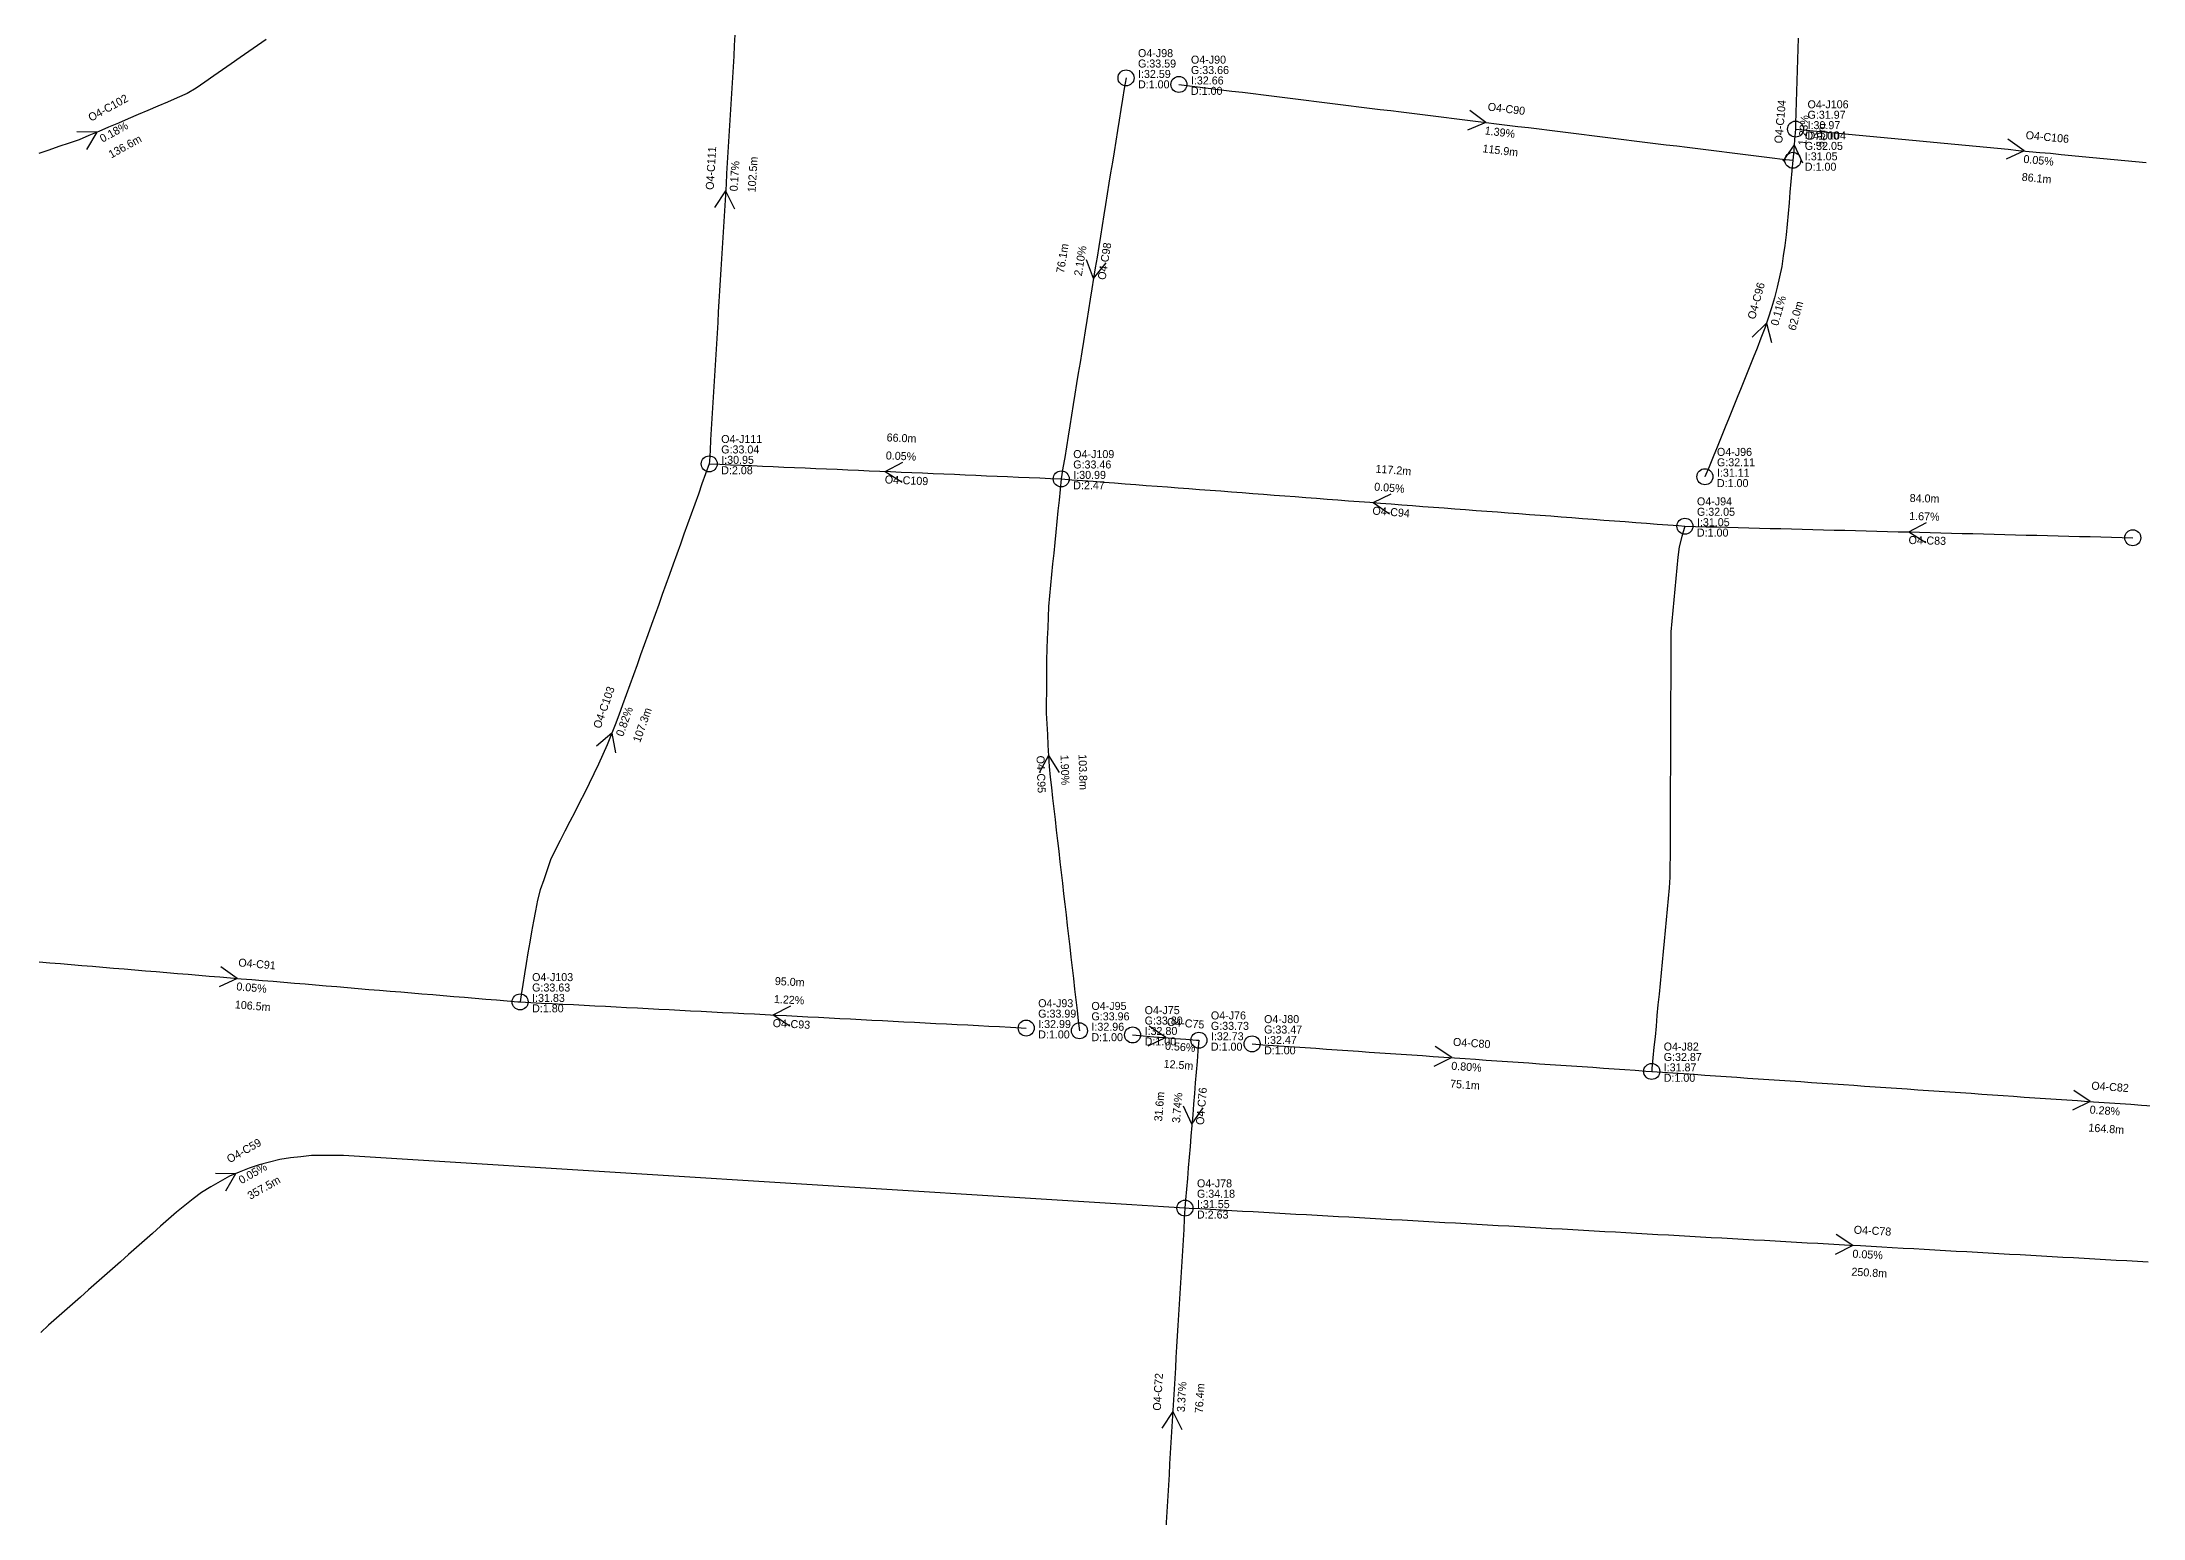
# Model space of a CAD drawing. Header units: metres. Extents: x 607160 to 610559, y 2613470 to 2618337.
# Drawn here: x 608780.5 to 609174.3, y 2616126.6 to 2616403 of the extents above; entities that cross this region are included whole.
import ezdxf

# ---------------------------------------------------------------- set-up
doc = ezdxf.new("R2010")
doc.units = ezdxf.units.M
for name, color, linetype in [('SW-DRAIN-LABELS', 3, 'Continuous'), ('SW-DRAIN-ORPHAN', 8, 'Continuous'), ('SW-DRAIN-SUB-04', 4, 'Continuous'), ('SW-JUNCTIONS', 7, 'Continuous')]:
    doc.layers.add(name, color=color, linetype=linetype)

msp = doc.modelspace()

# ---------------------------------------------------------------- linework, layer by layer
at = {"layer": 'SW-DRAIN-ORPHAN'}
for points in [[(609109.65, 2616403.76), (609109.59, 2616401.76), (609109.54, 2616399.76), (609109.48, 2616397.76), (609109.42, 2616395.76), (609109.37, 2616393.76), (609109.31, 2616391.77), (609109.25, 2616389.77), (609109.19, 2616387.77), (609109.17, 2616386.73)], [(609088.44, 2616312.35), (609087.87, 2616310.44), (609087.33, 2616308.51), (609087.13, 2616306.52), (609086.94, 2616304.53), (609086.74, 2616302.54), (609086.55, 2616300.55), (609086.35, 2616298.56), (609086.16, 2616296.57), (609085.96, 2616294.58), (609085.81, 2616292.59), (609085.81, 2616290.59), (609085.8, 2616288.59), (609085.79, 2616286.59), (609085.78, 2616284.59), (609085.77, 2616282.59), (609085.76, 2616280.59), (609085.76, 2616278.59), (609085.75, 2616276.59), (609085.74, 2616274.59), (609085.73, 2616272.59), (609085.72, 2616270.59), (609085.72, 2616268.59), (609085.71, 2616266.59), (609085.7, 2616264.59), (609085.69, 2616262.59), (609085.68, 2616260.59), (609085.68, 2616258.59), (609085.67, 2616256.59), (609085.66, 2616254.59), (609085.65, 2616252.59), (609085.64, 2616250.59), (609085.63, 2616248.59), (609085.63, 2616246.59), (609085.46, 2616244.59), (609085.27, 2616242.6), (609085.09, 2616240.61), (609084.9, 2616238.62), (609084.71, 2616236.63), (609084.52, 2616234.64), (609084.33, 2616232.65), (609084.15, 2616230.66), (609083.96, 2616228.67), (609083.77, 2616226.67), (609083.58, 2616224.68), (609083.39, 2616222.69), (609083.2, 2616220.7), (609083.02, 2616218.71), (609082.83, 2616216.72), (609082.64, 2616214.73), (609082.45, 2616212.74), (609082.26, 2616210.75), (609082.21, 2616210.22)]]:
    msp.add_lwpolyline(points, dxfattribs=at)
at = {"layer": 'SW-DRAIN-SUB-04'}
for p, q in [((609051.13, 2616387.99), (609047.68, 2616386.53)), ((609051.13, 2616387.99), (609048.14, 2616390.25)), ((608790.77, 2616386.14), (608787.03, 2616386.22)), ((608790.77, 2616386.14), (608788.83, 2616382.94)), ((609108.91, 2616383.81), (609106.76, 2616380.74)), ((609108.91, 2616383.81), (609110.5, 2616380.41)), ((609152.04, 2616382.66), (609148.63, 2616381.1)), ((609152.04, 2616382.66), (609148.98, 2616384.84)), ((608908.64, 2616375.19), (608906.57, 2616372.06)), ((608908.64, 2616375.19), (608910.31, 2616371.83)), ((608977.61, 2616358.77), (608976.27, 2616362.27)), ((608977.61, 2616358.77), (608979.98, 2616361.67)), ((609103.74, 2616350.39), (609101.06, 2616347.76)), ((609103.74, 2616350.39), (609104.68, 2616346.76)), ((608938.55, 2616322.62), (608941.87, 2616324.36)), ((608938.55, 2616322.62), (608941.71, 2616320.61)), ((609029.99, 2616316.78), (609033.37, 2616318.41)), ((609029.99, 2616316.78), (609033.08, 2616314.67)), ((609130.4, 2616311.27), (609133.7, 2616313.06)), ((609130.4, 2616311.27), (609133.6, 2616309.31)), ((608887.3, 2616273.58), (608884.46, 2616271.13)), ((608887.3, 2616273.58), (608887.99, 2616269.89)), ((608969.15, 2616269.42), (608967.38, 2616266.12)), ((608969.15, 2616269.42), (608971.13, 2616266.24)), ((608817.08, 2616227.65), (608814, 2616229.79)), ((608817.08, 2616227.65), (608813.69, 2616226.05)), ((608917.54, 2616220.79), (608920.88, 2616222.49)), ((608917.54, 2616220.79), (608920.69, 2616218.75)), ((608991.13, 2616216.54), (608988.04, 2616218.67)), ((608991.13, 2616216.54), (608987.74, 2616214.93)), ((609044.76, 2616212.79), (609041.65, 2616214.88)), ((609044.76, 2616212.79), (609041.39, 2616211.14)), ((609164.42, 2616204.58), (609161.31, 2616206.67)), ((608996.03, 2616200.33), (608994.43, 2616203.72)), ((608996.03, 2616200.33), (608998.17, 2616203.41)), ((609164.42, 2616204.58), (609161.05, 2616202.93)), ((608816.78, 2616191.03), (608813.03, 2616191.06)), ((608816.78, 2616191.03), (608814.87, 2616187.8)), ((609119.93, 2616177.59), (609116.79, 2616179.64)), ((609119.93, 2616177.59), (609116.58, 2616175.9)), ((608992.45, 2616146.5), (608990.38, 2616143.37)), ((608992.45, 2616146.5), (608994.12, 2616143.14))]:
    msp.add_line(p, q, dxfattribs=at)
for points in [[(608822.55, 2616403.53), (608820.91, 2616402.4), (608819.27, 2616401.26), (608817.62, 2616400.12), (608815.98, 2616398.98), (608814.33, 2616397.84), (608812.69, 2616396.7), (608811.05, 2616395.56), (608809.4, 2616394.43), (608807.7, 2616393.38), (608805.87, 2616392.59), (608804.03, 2616391.81), (608802.19, 2616391.02), (608800.35, 2616390.24), (608798.51, 2616389.45), (608796.67, 2616388.66), (608794.83, 2616387.88), (608792.99, 2616387.09), (608791.15, 2616386.31), (608789.31, 2616385.52), (608787.48, 2616384.73), (608785.58, 2616384.09), (608783.69, 2616383.45), (608781.79, 2616382.8), (608779.9, 2616382.16)], [(608910.39, 2616404.38), (608910.27, 2616402.39), (608910.15, 2616400.39), (608910.03, 2616398.39), (608909.91, 2616396.4), (608909.79, 2616394.4), (608909.67, 2616392.41), (608909.55, 2616390.41), (608909.43, 2616388.41), (608909.31, 2616386.42), (608909.19, 2616384.42), (608909.07, 2616382.42), (608908.95, 2616380.43), (608908.83, 2616378.43), (608908.71, 2616376.43), (608908.59, 2616374.44), (608908.47, 2616372.44), (608908.35, 2616370.45), (608908.23, 2616368.45), (608908.11, 2616366.45), (608907.99, 2616364.46), (608907.87, 2616362.46), (608907.75, 2616360.46), (608907.63, 2616358.47), (608907.51, 2616356.47), (608907.39, 2616354.47), (608907.27, 2616352.48), (608907.15, 2616350.48), (608907.03, 2616348.49), (608906.91, 2616346.49), (608906.79, 2616344.49), (608906.67, 2616342.5), (608906.55, 2616340.5), (608906.43, 2616338.5), (608906.31, 2616336.51), (608906.19, 2616334.51), (608906.07, 2616332.51), (608905.95, 2616330.52), (608905.83, 2616328.52), (608905.71, 2616326.52), (608905.59, 2616324.53), (608905.56, 2616324.03)], [(608983.68, 2616396.32), (608983.36, 2616394.35), (608983.04, 2616392.37), (608982.72, 2616390.4), (608982.4, 2616388.42), (608982.08, 2616386.45), (608981.76, 2616384.48), (608981.44, 2616382.5), (608981.12, 2616380.53), (608980.8, 2616378.55), (608980.49, 2616376.58), (608980.17, 2616374.6), (608979.85, 2616372.63), (608979.53, 2616370.65), (608979.21, 2616368.68), (608978.89, 2616366.71), (608978.57, 2616364.73), (608978.25, 2616362.76), (608977.93, 2616360.78), (608977.61, 2616358.81), (608977.3, 2616356.83), (608976.98, 2616354.86), (608976.66, 2616352.88), (608976.34, 2616350.91), (608976.02, 2616348.94), (608975.7, 2616346.96), (608975.38, 2616344.99), (608975.06, 2616343.01), (608974.74, 2616341.04), (608974.42, 2616339.06), (608974.1, 2616337.09), (608973.79, 2616335.12), (608973.47, 2616333.14), (608973.15, 2616331.17), (608972.83, 2616329.19), (608972.51, 2616327.22), (608972.19, 2616325.24), (608971.87, 2616323.27), (608971.54, 2616321.21)], [(608993.6, 2616395.1), (608993.6, 2616395.1), (608995.59, 2616394.85), (608997.57, 2616394.61), (608999.56, 2616394.36), (609001.54, 2616394.12), (609003.53, 2616393.87), (609005.51, 2616393.63), (609007.5, 2616393.38), (609009.48, 2616393.14), (609011.47, 2616392.89), (609013.45, 2616392.65), (609015.44, 2616392.4), (609017.42, 2616392.16), (609019.4, 2616391.91), (609021.39, 2616391.67), (609023.37, 2616391.42), (609025.36, 2616391.18), (609027.34, 2616390.93), (609029.33, 2616390.69), (609031.31, 2616390.44), (609033.3, 2616390.2), (609035.28, 2616389.95), (609037.27, 2616389.71), (609039.25, 2616389.46), (609041.24, 2616389.22), (609043.22, 2616388.97), (609045.21, 2616388.72), (609047.19, 2616388.48), (609049.18, 2616388.23), (609051.16, 2616387.99), (609053.15, 2616387.74), (609055.13, 2616387.5), (609057.12, 2616387.25), (609059.1, 2616387.01), (609061.09, 2616386.76), (609063.07, 2616386.52), (609065.06, 2616386.27), (609067.04, 2616386.03), (609069.03, 2616385.78), (609071.01, 2616385.54), (609073, 2616385.29), (609074.98, 2616385.05), (609076.97, 2616384.8), (609078.95, 2616384.56), (609080.94, 2616384.31), (609082.92, 2616384.07), (609084.91, 2616383.82), (609086.89, 2616383.58), (609088.88, 2616383.33), (609090.86, 2616383.09), (609092.85, 2616382.84), (609094.83, 2616382.6), (609096.82, 2616382.35), (609098.8, 2616382.11), (609100.79, 2616381.86), (609102.77, 2616381.62), (609104.76, 2616381.37), (609106.74, 2616381.13), (609108.66, 2616380.89)], [(609109.17, 2616386.73), (609108.99, 2616384.74), (609108.82, 2616382.75), (609108.66, 2616380.89)], [(609109.17, 2616386.73), (609111.16, 2616386.54), (609113.15, 2616386.35), (609115.14, 2616386.16), (609117.13, 2616385.98), (609119.12, 2616385.79), (609121.11, 2616385.6), (609123.1, 2616385.41), (609125.09, 2616385.22), (609127.08, 2616385.03), (609129.08, 2616384.84), (609131.07, 2616384.65), (609133.06, 2616384.46), (609135.05, 2616384.27), (609137.04, 2616384.09), (609139.03, 2616383.9), (609141.02, 2616383.71), (609143.01, 2616383.52), (609145, 2616383.33), (609147, 2616383.14), (609148.99, 2616382.95), (609150.98, 2616382.76), (609152.97, 2616382.57), (609154.96, 2616382.38), (609156.95, 2616382.2), (609158.94, 2616382.01), (609160.93, 2616381.82), (609162.92, 2616381.63), (609164.91, 2616381.44), (609166.91, 2616381.25), (609168.9, 2616381.06), (609170.89, 2616380.87), (609172.88, 2616380.68), (609174.87, 2616380.5)], [(609108.66, 2616380.89), (609108.48, 2616378.9), (609108.31, 2616376.91), (609108.13, 2616374.91), (609107.96, 2616372.92), (609107.78, 2616370.93), (609107.61, 2616368.94), (609107.43, 2616366.95), (609107.18, 2616364.96), (609106.87, 2616362.99), (609106.57, 2616361.01), (609106.15, 2616359.05), (609105.7, 2616357.11), (609105.25, 2616355.16), (609104.65, 2616353.25), (609104.05, 2616351.34), (609103.43, 2616349.44), (609102.69, 2616347.58), (609101.96, 2616345.72), (609101.21, 2616343.86), (609100.46, 2616342.01), (609099.71, 2616340.16), (609098.96, 2616338.3), (609098.21, 2616336.45), (609097.46, 2616334.6), (609096.7, 2616332.74), (609095.95, 2616330.89), (609095.2, 2616329.04), (609094.45, 2616327.18), (609093.7, 2616325.33), (609092.95, 2616323.48), (609092.19, 2616321.62), (609092.19, 2616321.62)], [(608905.56, 2616324.03), (608904.88, 2616322.15), (608904.2, 2616320.26), (608903.53, 2616318.38), (608902.85, 2616316.5), (608902.18, 2616314.62), (608901.5, 2616312.74), (608900.82, 2616310.85), (608900.15, 2616308.97), (608899.47, 2616307.09), (608898.79, 2616305.21), (608898.12, 2616303.32), (608897.44, 2616301.44), (608896.77, 2616299.56), (608896.09, 2616297.68), (608895.41, 2616295.8), (608894.74, 2616293.91), (608894.06, 2616292.03), (608893.39, 2616290.15), (608892.71, 2616288.27), (608892.03, 2616286.38), (608891.36, 2616284.5), (608890.68, 2616282.62), (608890.01, 2616280.74), (608889.33, 2616278.86), (608888.65, 2616276.97), (608887.93, 2616275.11), (608887.17, 2616273.26), (608886.41, 2616271.41), (608885.64, 2616269.56), (608884.79, 2616267.75), (608883.94, 2616265.94), (608883.09, 2616264.13), (608882.2, 2616262.34), (608881.28, 2616260.57), (608880.36, 2616258.79), (608879.44, 2616257.01), (608878.52, 2616255.24), (608877.6, 2616253.46), (608876.68, 2616251.69), (608875.82, 2616249.88), (608875.18, 2616247.99), (608874.54, 2616246.1), (608873.89, 2616244.2), (608873.36, 2616242.28), (608872.99, 2616240.31), (608872.62, 2616238.35), (608872.25, 2616236.38), (608871.91, 2616234.41), (608871.59, 2616232.44), (608871.28, 2616230.46), (608870.96, 2616228.49), (608870.64, 2616226.51), (608870.33, 2616224.54), (608870.12, 2616223.23)], [(608905.56, 2616324.03), (608907.55, 2616323.94), (608909.55, 2616323.86), (608911.55, 2616323.77), (608913.55, 2616323.69), (608915.55, 2616323.6), (608917.54, 2616323.52), (608919.54, 2616323.43), (608921.54, 2616323.35), (608923.54, 2616323.26), (608925.54, 2616323.18), (608927.54, 2616323.09), (608929.53, 2616323.01), (608931.53, 2616322.92), (608933.53, 2616322.84), (608935.53, 2616322.75), (608937.53, 2616322.66), (608939.52, 2616322.58), (608941.52, 2616322.49), (608943.52, 2616322.41), (608945.52, 2616322.32), (608947.52, 2616322.24), (608949.52, 2616322.15), (608951.51, 2616322.07), (608953.51, 2616321.98), (608955.51, 2616321.9), (608957.51, 2616321.81), (608959.51, 2616321.73), (608961.5, 2616321.64), (608963.5, 2616321.56), (608965.5, 2616321.47), (608967.5, 2616321.38), (608969.5, 2616321.3), (608971.54, 2616321.21)], [(608971.54, 2616321.21), (608971.34, 2616319.22), (608971.14, 2616317.23), (608970.93, 2616315.24), (608970.73, 2616313.25), (608970.53, 2616311.26), (608970.33, 2616309.27), (608970.13, 2616307.28), (608969.93, 2616305.29), (608969.72, 2616303.3), (608969.52, 2616301.31), (608969.32, 2616299.32), (608969.18, 2616297.33), (608969.09, 2616295.33), (608969.01, 2616293.33), (608968.92, 2616291.34), (608968.83, 2616289.34), (608968.77, 2616287.34), (608968.76, 2616285.34), (608968.76, 2616283.34), (608968.75, 2616281.34), (608968.74, 2616279.34), (608968.74, 2616277.34), (608968.84, 2616275.34), (608968.95, 2616273.34), (608969.05, 2616271.35), (608969.16, 2616269.35), (608969.26, 2616267.35), (608969.46, 2616265.36), (608969.69, 2616263.38), (608969.92, 2616261.39), (608970.15, 2616259.4), (608970.38, 2616257.42), (608970.61, 2616255.43), (608970.84, 2616253.44), (608971.07, 2616251.46), (608971.3, 2616249.47), (608971.53, 2616247.48), (608971.76, 2616245.5), (608971.99, 2616243.51), (608972.22, 2616241.52), (608972.45, 2616239.54), (608972.68, 2616237.55), (608972.91, 2616235.56), (608973.13, 2616233.58), (608973.36, 2616231.59), (608973.59, 2616229.6), (608973.82, 2616227.62), (608974.05, 2616225.63), (608974.28, 2616223.64), (608974.51, 2616221.65), (608974.74, 2616219.67), (608974.95, 2616217.83)], [(608971.54, 2616321.21), (608973.53, 2616321.06), (608975.53, 2616320.91), (608977.52, 2616320.76), (608979.52, 2616320.61), (608981.51, 2616320.46), (608983.51, 2616320.31), (608985.5, 2616320.15), (608987.49, 2616320), (608989.49, 2616319.85), (608991.48, 2616319.7), (608993.48, 2616319.55), (608995.47, 2616319.4), (608997.47, 2616319.25), (608999.46, 2616319.1), (609001.45, 2616318.95), (609003.45, 2616318.79), (609005.44, 2616318.64), (609007.44, 2616318.49), (609009.43, 2616318.34), (609011.43, 2616318.19), (609013.42, 2616318.04), (609015.41, 2616317.89), (609017.41, 2616317.74), (609019.4, 2616317.59), (609021.4, 2616317.43), (609023.39, 2616317.28), (609025.38, 2616317.13), (609027.38, 2616316.98), (609029.37, 2616316.83), (609031.37, 2616316.68), (609033.36, 2616316.53), (609035.36, 2616316.38), (609037.35, 2616316.23), (609039.34, 2616316.07), (609041.34, 2616315.92), (609043.33, 2616315.77), (609045.33, 2616315.62), (609047.32, 2616315.47), (609049.32, 2616315.32), (609051.31, 2616315.17), (609053.3, 2616315.02), (609055.3, 2616314.87), (609057.29, 2616314.71), (609059.29, 2616314.56), (609061.28, 2616314.41), (609063.28, 2616314.26), (609065.27, 2616314.11), (609067.26, 2616313.96), (609069.26, 2616313.81), (609071.25, 2616313.66), (609073.25, 2616313.51), (609075.24, 2616313.35), (609077.24, 2616313.2), (609079.23, 2616313.05), (609081.22, 2616312.9), (609083.22, 2616312.75), (609085.21, 2616312.6), (609087.21, 2616312.45), (609088.44, 2616312.35)], [(609088.44, 2616312.35), (609090.43, 2616312.3), (609092.43, 2616312.25), (609094.43, 2616312.2), (609096.43, 2616312.15), (609098.43, 2616312.1), (609100.43, 2616312.04), (609102.43, 2616311.99), (609104.43, 2616311.94), (609106.43, 2616311.89), (609108.43, 2616311.84), (609110.43, 2616311.79), (609112.43, 2616311.73), (609114.43, 2616311.68), (609116.43, 2616311.63), (609118.43, 2616311.58), (609120.42, 2616311.53), (609122.42, 2616311.47), (609124.42, 2616311.42), (609126.42, 2616311.37), (609128.42, 2616311.32), (609130.42, 2616311.27), (609132.42, 2616311.22), (609134.42, 2616311.16), (609136.42, 2616311.11), (609138.42, 2616311.06), (609140.42, 2616311.01), (609142.42, 2616310.96), (609144.42, 2616310.91), (609146.42, 2616310.85), (609148.42, 2616310.8), (609150.41, 2616310.75), (609152.41, 2616310.7), (609154.41, 2616310.65), (609156.41, 2616310.59), (609158.41, 2616310.54), (609160.41, 2616310.49), (609162.41, 2616310.44), (609164.41, 2616310.39), (609166.41, 2616310.34), (609168.41, 2616310.28), (609170.41, 2616310.23), (609172.37, 2616310.18)], [(608779.98, 2616230.74), (608781.97, 2616230.57), (608783.97, 2616230.41), (608785.96, 2616230.24), (608787.95, 2616230.07), (608789.95, 2616229.91), (608791.94, 2616229.74), (608793.93, 2616229.58), (608795.93, 2616229.41), (608797.92, 2616229.24), (608799.91, 2616229.08), (608801.9, 2616228.91), (608803.9, 2616228.75), (608805.89, 2616228.58), (608807.88, 2616228.41), (608809.88, 2616228.25), (608811.87, 2616228.08), (608813.86, 2616227.92), (608815.86, 2616227.75), (608817.85, 2616227.58), (608819.84, 2616227.42), (608821.84, 2616227.25), (608823.83, 2616227.09), (608825.82, 2616226.92), (608827.81, 2616226.76), (608829.81, 2616226.59), (608831.8, 2616226.42), (608833.79, 2616226.26), (608835.79, 2616226.09), (608837.78, 2616225.93), (608839.77, 2616225.76), (608841.77, 2616225.59), (608843.76, 2616225.43), (608845.75, 2616225.26), (608847.75, 2616225.1), (608849.74, 2616224.93), (608851.73, 2616224.76), (608853.73, 2616224.6), (608855.72, 2616224.43), (608857.71, 2616224.27), (608859.7, 2616224.1), (608861.7, 2616223.94), (608863.69, 2616223.77), (608865.68, 2616223.6), (608867.68, 2616223.44), (608869.67, 2616223.27), (608870.12, 2616223.23)], [(608870.12, 2616223.23), (608872.12, 2616223.13), (608874.11, 2616223.03), (608876.11, 2616222.93), (608878.11, 2616222.82), (608880.11, 2616222.72), (608882.1, 2616222.62), (608884.1, 2616222.51), (608886.1, 2616222.41), (608888.1, 2616222.31), (608890.09, 2616222.2), (608892.09, 2616222.1), (608894.09, 2616222), (608896.09, 2616221.9), (608898.08, 2616221.79), (608900.08, 2616221.69), (608902.08, 2616221.59), (608904.07, 2616221.48), (608906.07, 2616221.38), (608908.07, 2616221.28), (608910.07, 2616221.17), (608912.06, 2616221.07), (608914.06, 2616220.97), (608916.06, 2616220.87), (608918.06, 2616220.76), (608920.05, 2616220.66), (608922.05, 2616220.56), (608924.05, 2616220.45), (608926.05, 2616220.35), (608928.04, 2616220.25), (608930.04, 2616220.14), (608932.04, 2616220.04), (608934.03, 2616219.94), (608936.03, 2616219.84), (608938.03, 2616219.73), (608940.03, 2616219.63), (608942.02, 2616219.53), (608944.02, 2616219.42), (608946.02, 2616219.32), (608948.02, 2616219.22), (608950.01, 2616219.11), (608952.01, 2616219.01), (608954.01, 2616218.91), (608956.01, 2616218.81), (608958, 2616218.7), (608960, 2616218.6), (608962, 2616218.5), (608964, 2616218.39), (608964.97, 2616218.34)], [(608984.92, 2616217.04), (608984.92, 2616217.04), (608986.92, 2616216.88), (608988.91, 2616216.72), (608990.9, 2616216.56), (608992.9, 2616216.4), (608994.89, 2616216.24), (608996.89, 2616216.08), (608997.34, 2616216.05)], [(608997.34, 2616216.05), (608997.17, 2616214.05), (608997.01, 2616212.06), (608996.84, 2616210.07), (608996.67, 2616208.07), (608996.51, 2616206.08), (608996.34, 2616204.09), (608996.18, 2616202.1), (608996.01, 2616200.1), (608995.85, 2616198.11), (608995.68, 2616196.12), (608995.52, 2616194.12), (608995.35, 2616192.13), (608995.19, 2616190.14), (608995.02, 2616188.14), (608994.85, 2616186.15), (608994.73, 2616184.6)], [(609007.31, 2616215.36), (609007.31, 2616215.36), (609009.31, 2616215.22), (609011.3, 2616215.09), (609013.3, 2616214.95), (609015.29, 2616214.81), (609017.29, 2616214.68), (609019.28, 2616214.54), (609021.28, 2616214.4), (609023.28, 2616214.27), (609025.27, 2616214.13), (609027.27, 2616213.99), (609029.26, 2616213.85), (609031.26, 2616213.72), (609033.25, 2616213.58), (609035.25, 2616213.44), (609037.24, 2616213.31), (609039.24, 2616213.17), (609041.23, 2616213.03), (609043.23, 2616212.89), (609045.22, 2616212.76), (609047.22, 2616212.62), (609049.21, 2616212.48), (609051.21, 2616212.35), (609053.2, 2616212.21), (609055.2, 2616212.07), (609057.2, 2616211.94), (609059.19, 2616211.8), (609061.19, 2616211.66), (609063.18, 2616211.52), (609065.18, 2616211.39), (609067.17, 2616211.25), (609069.17, 2616211.11), (609071.16, 2616210.98), (609073.16, 2616210.84), (609075.15, 2616210.7), (609077.15, 2616210.56), (609079.14, 2616210.43), (609081.14, 2616210.29), (609082.21, 2616210.22)], [(609082.21, 2616210.22), (609084.21, 2616210.08), (609086.2, 2616209.94), (609088.2, 2616209.81), (609090.19, 2616209.67), (609092.19, 2616209.53), (609094.19, 2616209.39), (609096.18, 2616209.26), (609098.18, 2616209.12), (609100.17, 2616208.98), (609102.17, 2616208.85), (609104.16, 2616208.71), (609106.16, 2616208.57), (609108.15, 2616208.44), (609110.15, 2616208.3), (609112.14, 2616208.16), (609114.14, 2616208.03), (609116.13, 2616207.89), (609118.13, 2616207.75), (609120.12, 2616207.62), (609122.12, 2616207.48), (609124.12, 2616207.34), (609126.11, 2616207.2), (609128.11, 2616207.07), (609130.1, 2616206.93), (609132.1, 2616206.79), (609134.09, 2616206.66), (609136.09, 2616206.52), (609138.08, 2616206.38), (609140.08, 2616206.25), (609142.07, 2616206.11), (609144.07, 2616205.97), (609146.06, 2616205.84), (609148.06, 2616205.7), (609150.05, 2616205.56), (609152.05, 2616205.42), (609154.04, 2616205.29), (609156.04, 2616205.15), (609158.04, 2616205.01), (609160.03, 2616204.88), (609162.03, 2616204.74), (609164.02, 2616204.6), (609166.02, 2616204.47), (609168.01, 2616204.33), (609170.01, 2616204.19), (609172, 2616204.06), (609174, 2616203.92), (609175.99, 2616203.78)], [(608994.73, 2616184.6), (608992.73, 2616184.73), (608990.73, 2616184.85), (608988.74, 2616184.98), (608986.74, 2616185.1), (608984.75, 2616185.23), (608982.75, 2616185.35), (608980.75, 2616185.48), (608978.76, 2616185.6), (608976.76, 2616185.73), (608974.77, 2616185.85), (608972.77, 2616185.98), (608970.77, 2616186.1), (608968.78, 2616186.23), (608966.78, 2616186.35), (608964.78, 2616186.48), (608962.79, 2616186.6), (608960.79, 2616186.73), (608958.8, 2616186.85), (608956.8, 2616186.98), (608954.8, 2616187.1), (608952.81, 2616187.23), (608950.81, 2616187.35), (608948.82, 2616187.48), (608946.82, 2616187.6), (608944.82, 2616187.73), (608942.83, 2616187.85), (608940.83, 2616187.98), (608938.84, 2616188.1), (608936.84, 2616188.23), (608934.84, 2616188.35), (608932.85, 2616188.48), (608930.85, 2616188.6), (608928.86, 2616188.73), (608926.86, 2616188.85), (608924.86, 2616188.98), (608922.87, 2616189.1), (608920.87, 2616189.23), (608918.87, 2616189.35), (608916.88, 2616189.48), (608914.88, 2616189.6), (608912.89, 2616189.73), (608910.89, 2616189.85), (608908.89, 2616189.98), (608906.9, 2616190.1), (608904.9, 2616190.23), (608902.91, 2616190.35), (608900.91, 2616190.48), (608898.91, 2616190.6), (608896.92, 2616190.73), (608894.92, 2616190.85), (608892.93, 2616190.98), (608890.93, 2616191.1), (608888.93, 2616191.23), (608886.94, 2616191.35), (608884.94, 2616191.48), (608882.94, 2616191.6), (608880.95, 2616191.73), (608878.95, 2616191.85), (608876.96, 2616191.98), (608874.96, 2616192.1), (608872.96, 2616192.22), (608870.97, 2616192.35), (608868.97, 2616192.47), (608866.98, 2616192.6), (608864.98, 2616192.72), (608862.98, 2616192.85), (608860.99, 2616192.97), (608858.99, 2616193.1), (608857, 2616193.22), (608855, 2616193.35), (608853, 2616193.47), (608851.01, 2616193.6), (608849.01, 2616193.72), (608847.02, 2616193.85), (608845.02, 2616193.97), (608843.02, 2616194.1), (608841.03, 2616194.22), (608839.03, 2616194.35), (608837.03, 2616194.47), (608835.04, 2616194.49), (608833.04, 2616194.49), (608831.04, 2616194.46), (608829.05, 2616194.24), (608827.06, 2616194.03), (608825.09, 2616193.7), (608823.15, 2616193.21), (608821.21, 2616192.73), (608819.33, 2616192.06), (608817.48, 2616191.31), (608815.62, 2616190.57), (608813.88, 2616189.59), (608812.14, 2616188.59), (608810.43, 2616187.56), (608808.85, 2616186.34), (608807.27, 2616185.12), (608805.72, 2616183.85), (608804.22, 2616182.52), (608802.72, 2616181.2), (608801.23, 2616179.87), (608799.73, 2616178.55), (608798.23, 2616177.22), (608796.73, 2616175.9), (608795.23, 2616174.57), (608793.74, 2616173.25), (608792.24, 2616171.92), (608790.74, 2616170.6), (608789.24, 2616169.27), (608787.75, 2616167.95), (608786.25, 2616166.62), (608784.75, 2616165.3), (608783.25, 2616163.97), (608781.75, 2616162.65), (608780.26, 2616161.32)], [(608994.73, 2616184.6), (608994.61, 2616182.61), (608994.49, 2616180.61), (608994.37, 2616178.61), (608994.25, 2616176.62), (608994.13, 2616174.62), (608994.01, 2616172.62), (608993.89, 2616170.63), (608993.77, 2616168.63), (608993.65, 2616166.64), (608993.53, 2616164.64), (608993.41, 2616162.64), (608993.29, 2616160.65), (608993.17, 2616158.65), (608993.05, 2616156.65), (608992.93, 2616154.66), (608992.81, 2616152.66), (608992.7, 2616150.66), (608992.58, 2616148.67), (608992.46, 2616146.67), (608992.34, 2616144.67), (608992.22, 2616142.68), (608992.1, 2616140.68), (608991.98, 2616138.69), (608991.86, 2616136.69), (608991.74, 2616134.69), (608991.62, 2616132.7), (608991.5, 2616130.7), (608991.38, 2616128.7), (608991.26, 2616126.71), (608991.14, 2616124.71)], [(609175.24, 2616174.49), (609173.24, 2616174.6), (609171.25, 2616174.71), (609169.25, 2616174.82), (609167.25, 2616174.93), (609165.25, 2616175.04), (609163.26, 2616175.16), (609161.26, 2616175.27), (609159.26, 2616175.38), (609157.27, 2616175.49), (609155.27, 2616175.6), (609153.27, 2616175.72), (609151.28, 2616175.83), (609149.28, 2616175.94), (609147.28, 2616176.05), (609145.29, 2616176.16), (609143.29, 2616176.28), (609141.29, 2616176.39), (609139.3, 2616176.5), (609137.3, 2616176.61), (609135.3, 2616176.72), (609133.3, 2616176.84), (609131.31, 2616176.95), (609129.31, 2616177.06), (609127.31, 2616177.17), (609125.32, 2616177.28), (609123.32, 2616177.4), (609121.32, 2616177.51), (609119.33, 2616177.62), (609117.33, 2616177.73), (609115.33, 2616177.84), (609113.34, 2616177.95), (609111.34, 2616178.07), (609109.34, 2616178.18), (609107.35, 2616178.29), (609105.35, 2616178.4), (609103.35, 2616178.51), (609101.36, 2616178.63), (609099.36, 2616178.74), (609097.36, 2616178.85), (609095.36, 2616178.96), (609093.37, 2616179.07), (609091.37, 2616179.19), (609089.37, 2616179.3), (609087.38, 2616179.41), (609085.38, 2616179.52), (609083.38, 2616179.63), (609081.39, 2616179.75), (609079.39, 2616179.86), (609077.39, 2616179.97), (609075.4, 2616180.08), (609073.4, 2616180.19), (609071.4, 2616180.31), (609069.41, 2616180.42), (609067.41, 2616180.53), (609065.41, 2616180.64), (609063.41, 2616180.75), (609061.42, 2616180.87), (609059.42, 2616180.98), (609057.42, 2616181.09), (609055.43, 2616181.2), (609053.43, 2616181.31), (609051.43, 2616181.42), (609049.44, 2616181.54), (609047.44, 2616181.65), (609045.44, 2616181.76), (609043.45, 2616181.87), (609041.45, 2616181.98), (609039.45, 2616182.1), (609037.46, 2616182.21), (609035.46, 2616182.32), (609033.46, 2616182.43), (609031.46, 2616182.54), (609029.47, 2616182.66), (609027.47, 2616182.77), (609025.47, 2616182.88), (609023.48, 2616182.99), (609021.48, 2616183.1), (609019.48, 2616183.22), (609017.49, 2616183.33), (609015.49, 2616183.44), (609013.49, 2616183.55), (609011.5, 2616183.66), (609009.5, 2616183.78), (609007.5, 2616183.89), (609005.51, 2616184), (609003.51, 2616184.11), (609001.51, 2616184.22), (608999.51, 2616184.33), (608997.52, 2616184.45), (608995.52, 2616184.56), (608994.73, 2616184.6)]]:
    msp.add_lwpolyline(points, dxfattribs=at)
at = {"layer": 'SW-JUNCTIONS'}
for centre in [(608983.68, 2616396.32), (608993.6, 2616395.1), (609109.17, 2616386.73), (609108.66, 2616380.89), (608905.56, 2616324.03), (608971.54, 2616321.21), (609092.19, 2616321.62), (609088.44, 2616312.35), (609172.37, 2616310.18), (608870.12, 2616223.23), (608964.97, 2616218.34), (608974.95, 2616217.83), (608984.92, 2616217.04), (608997.34, 2616216.05), (609007.31, 2616215.36), (609082.21, 2616210.22), (608994.73, 2616184.6)]:
    msp.add_circle(centre, 1.5, dxfattribs=at)

# ---------------------------------------------------------------- texts
at = {"layer": 'SW-DRAIN-LABELS', "color": 7}
for s, p in [('O4-J98', (608985.93, 2616400.22)), ('G:33.59', (608985.93, 2616398.27)), ('O4-J90', (608995.85, 2616399)), ('G:33.66', (608995.85, 2616397.05)), ('O4-J106', (609111.42, 2616390.63)), ('G:31.97', (609111.42, 2616388.68)), ('O4-J104', (609110.91, 2616384.79)), ('G:32.05', (609110.91, 2616382.84)), ('O4-J111', (608907.81, 2616327.93)), ('G:33.04', (608907.81, 2616325.98)), ('O4-J109', (608973.79, 2616325.11)), ('G:33.46', (608973.79, 2616323.16)), ('O4-J96', (609094.44, 2616325.52)), ('G:32.11', (609094.44, 2616323.57)), ('O4-J94', (609090.69, 2616316.25)), ('G:32.05', (609090.69, 2616314.3)), ('O4-J103', (608872.37, 2616227.13)), ('G:33.63', (608872.37, 2616225.18)), ('O4-J93', (608967.22, 2616222.24)), ('G:33.99', (608967.22, 2616220.29)), ('O4-J95', (608977.2, 2616221.73)), ('G:33.96', (608977.2, 2616219.78)), ('O4-J75', (608987.17, 2616220.94)), ('O4-J76', (608999.59, 2616219.95)), ('G:33.80', (608987.17, 2616218.99)), ('G:33.73', (608999.59, 2616218)), ('O4-J80', (609009.56, 2616219.26)), ('G:33.47', (609009.56, 2616217.31)), ('O4-J82', (609084.46, 2616214.12)), ('G:32.87', (609084.46, 2616212.17)), ('O4-J78', (608996.98, 2616188.5)), ('G:34.18', (608996.98, 2616186.55))]:
    msp.add_text(s, height=1.5, dxfattribs=at).set_placement(p)
at = {"layer": 'SW-DRAIN-LABELS', "color": 6}
for s, p in [('D:1.00', (608985.93, 2616394.37)), ('D:1.00', (608995.85, 2616393.15)), ('D:1.00', (609111.42, 2616384.78)), ('D:1.00', (609110.91, 2616378.94)), ('D:2.08', (608907.81, 2616322.08)), ('D:2.47', (608973.79, 2616319.26)), ('D:1.00', (609094.44, 2616319.67)), ('D:1.00', (609090.69, 2616310.4)), ('D:1.80', (608872.37, 2616221.28)), ('D:1.00', (608967.22, 2616216.39)), ('D:1.00', (608977.2, 2616215.88)), ('D:1.00', (608987.17, 2616215.09)), ('D:1.00', (608999.59, 2616214.1)), ('D:1.00', (609009.56, 2616213.41)), ('D:1.00', (609084.46, 2616208.27)), ('D:2.63', (608996.98, 2616182.65))]:
    msp.add_text(s, height=1.5, dxfattribs=at).set_placement(p)
at = {"layer": 'SW-DRAIN-LABELS', "color": 4}
for s, p in [('I:32.59', (608985.93, 2616396.32)), ('I:32.66', (608995.85, 2616395.1)), ('I:30.97', (609111.42, 2616386.73)), ('I:31.05', (609110.91, 2616380.89)), ('I:30.95', (608907.81, 2616324.03)), ('I:30.99', (608973.79, 2616321.21)), ('I:31.11', (609094.44, 2616321.62)), ('I:31.05', (609090.69, 2616312.35)), ('I:31.83', (608872.37, 2616223.23)), ('I:32.99', (608967.22, 2616218.34)), ('I:32.96', (608977.2, 2616217.83)), ('I:32.80', (608987.17, 2616217.04)), ('I:32.73', (608999.59, 2616216.05)), ('I:32.47', (609009.56, 2616215.36)), ('I:31.87', (609084.46, 2616210.22)), ('I:31.55', (608996.98, 2616184.6))]:
    msp.add_text(s, height=1.5, dxfattribs=at).set_placement(p)
at = {"layer": 'SW-DRAIN-LABELS', "color": 3}
for s, rotation, p in [('O4-C102', 28.8278, (608789.69, 2616388.11)), ('O4-C90', -7.0379, (609051.41, 2616390.23)), ('O4-C104', 85.0372, (609106.67, 2616384.01)), ('O4-C111', 86.5543, (608906.39, 2616375.32)), ('O4-C106', -5.4214, (609152.25, 2616384.9)), ('O4-C98', 80.821, (608979.83, 2616358.41)), ('O4-C96', 74.4753, (609101.57, 2616350.99)), ('O4-C109', -2.4447, (608938.45, 2616320.37)), ('O4-C94', -4.3333, (609029.82, 2616314.54)), ('O4-C83', -1.4827, (609130.34, 2616309.02)), ('O4-C103', 70.6303, (608885.18, 2616274.32)), ('O4-C95', -88.1079, (608966.9, 2616269.35)), ('O4-C91', -4.7579, (608817.26, 2616229.89)), ('O4-C93', -2.9517, (608917.43, 2616218.54)), ('O4-C75', -4.5504, (608991.31, 2616218.78)), ('O4-C80', -3.93, (609044.92, 2616215.03)), ('O4-C76', 85.2543, (608998.27, 2616200.14)), ('O4-C82', -3.9249, (609164.57, 2616206.82)), ('O4-C59', 29.5248, (608815.67, 2616192.99)), ('O4-C78', -3.2082, (609120.05, 2616179.83)), ('O4-C72', 86.5759, (608990.2, 2616146.63))]:
    msp.add_text(s, height=1.5, rotation=rotation, dxfattribs=at).set_placement(p)
at = {"layer": 'SW-DRAIN-LABELS', "color": 2}
for s, rotation, p in [('0.18%', 28.8278, (608791.86, 2616384.17)), ('1.39%', -7.0379, (609050.85, 2616385.76)), ('1.23%', 85.0372, (609111.15, 2616383.62)), ('5.9m', 85.0372, (609114.52, 2616383.32)), ('136.6m', 28.8278, (608793.49, 2616381.22)), ('115.9m', -7.0379, (609050.44, 2616382.41)), ('0.17%', 86.5543, (608910.88, 2616375.05)), ('102.5m', 86.5543, (608914.25, 2616374.85)), ('86.1m', -5.4214, (609151.51, 2616377.06)), ('0.05%', -5.4214, (609151.83, 2616380.42)), ('76.1m', 80.821, (608972.05, 2616359.66)), ('2.10%', 80.821, (608975.39, 2616359.13)), ('0.11%', 74.4753, (609105.91, 2616349.79)), ('62.0m', 74.4753, (609109.16, 2616348.88)), ('66.0m', -2.4447, (608938.79, 2616328.24)), ('0.05%', -2.4447, (608938.64, 2616324.87)), ('117.2m', -4.3333, (609030.41, 2616322.39)), ('0.05%', -4.3333, (609030.16, 2616319.03)), ('84.0m', -1.4827, (609130.55, 2616316.89)), ('1.67%', -1.4827, (609130.46, 2616313.52)), ('0.82%', 70.6303, (608889.42, 2616272.83)), ('107.3m', 70.6303, (608892.61, 2616271.71)), ('1.90%', -88.1079, (608971.4, 2616269.5)), ('103.8m', -88.1079, (608974.77, 2616269.61)), ('0.05%', -4.7579, (608816.89, 2616225.41)), ('95.0m', -2.9517, (608917.83, 2616226.41)), ('106.5m', -4.7579, (608816.61, 2616222.04)), ('1.22%', -2.9517, (608917.66, 2616223.04)), ('0.56%', -4.5504, (608990.95, 2616214.3)), ('12.5m', -4.5504, (608990.68, 2616210.93)), ('0.80%', -3.93, (609044.61, 2616210.54)), ('31.6m', 85.2543, (608990.43, 2616200.79)), ('3.74%', 85.2543, (608993.79, 2616200.51)), ('75.1m', -3.93, (609044.38, 2616207.18)), ('0.28%', -3.9249, (609164.26, 2616202.33)), ('164.8m', -3.9249, (609164.03, 2616198.96)), ('0.05%', 29.5248, (608817.89, 2616189.07)), ('357.5m', 29.5248, (608819.55, 2616186.14)), ('0.05%', -3.2082, (609119.8, 2616175.34)), ('250.8m', -3.2082, (609119.61, 2616171.97)), ('3.37%', 86.5759, (608994.69, 2616146.36)), ('76.4m', 86.5759, (608998.06, 2616146.16))]:
    msp.add_text(s, height=1.5, rotation=rotation, dxfattribs=at).set_placement(p)

doc.saveas('drawing.dxf')
